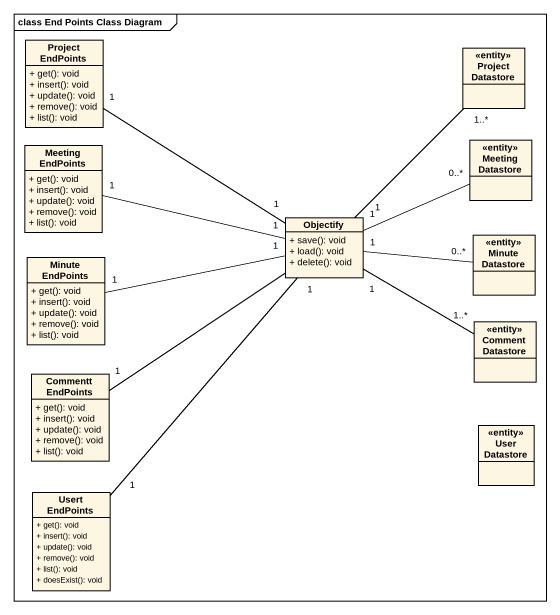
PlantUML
@startuml
mainframe class End Points Class Diagram
hide circle
hide empty members
skinparam classAttributeIconSize 0
class "Project EndPoints" as Project_EndPoints {
  + get(): void
  + insert(): void
  + update(): void
  + remove(): void
  + list(): void
}
class "<<entity>> Project Datastore" as entity_Project_Datastore
class "<<entity>> Meeting Datastore" as entity_Meeting_Datastore
class "Meeting EndPoints" as Meeting_EndPoints {
  + get(): void
  + insert(): void
  + update(): void
  + remove(): void
  + list(): void
}
class Objectify {
  + save(): void
  + load(): void
  + delete(): void
}
class "Minute EndPoints" as Minute_EndPoints {
  + get(): void
  + insert(): void
  + update(): void
  + remove(): void
  + list(): void
}
class "<<entity>> Minute Datastore" as entity_Minute_Datastore
class "<<entity>> Comment Datastore" as entity_Comment_Datastore
class "Commentt EndPoints" as Commentt_EndPoints {
  + get(): void
  + insert(): void
  + update(): void
  + remove(): void
  + list(): void
}
class "<<entity>> User Datastore" as entity_User_Datastore
class "Usert EndPoints" as Usert_EndPoints {
  + get(): void
  + insert(): void
  + update(): void
  + remove(): void
  + list(): void
  + doesExist(): void
}
Project_EndPoints "1" -- "1" Objectify
entity_Meeting_Datastore "0..*" -left- "1" Objectify
Meeting_EndPoints "1" -right- "1" Objectify
Objectify "1" -up- "1..*" entity_Project_Datastore
Objectify "1" -right- "0..*" entity_Minute_Datastore
Objectify "1" -right- "1..*" entity_Comment_Datastore
Minute_EndPoints "1" -right- "1" Objectify
Commentt_EndPoints "1" -up- Objectify
Usert_EndPoints "1" -up- "1" Objectify
@enduml
